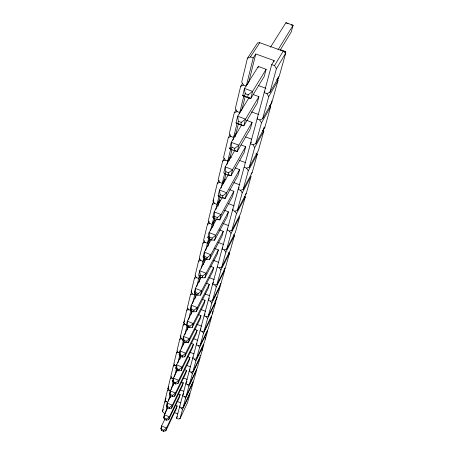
<?xml version="1.0" encoding="UTF-8"?>
<svg xmlns="http://www.w3.org/2000/svg" width="454" height="454" viewBox="0 0 454 454"><rect width="100%" height="100%" fill="white"/><g stroke="black" fill="none" stroke-linecap="round" stroke-linejoin="round"><path stroke-width="0.68" d="M164.808 413.316L163.69 412.845L162.401 411.358L164.654 401.989L165.568 400.144M167.537 402.216L166.397 401.733L165.086 400.201L167.435 390.451L168.36 388.601M170.381 390.661L169.211 390.173L167.884 388.596L170.324 378.449L171.266 376.582M174.291 364.057L173.337 365.935L170.789 376.508L172.145 378.142L173.933 378.886M177.44 351.004L176.481 352.889L173.825 363.915L175.204 365.601L176.419 366.1M181.015 336.84L179.761 339.269L176.986 350.783L178.394 352.52L179.636 353.03M182.99 339.388L181.719 338.866L180.289 337.072L183.183 325.041L184.137 323.208M186.498 325.126L185.198 324.599L183.739 322.743L186.77 310.161L187.735 308.323M191.826 292.126L190.521 294.584L187.349 307.755L188.836 309.679L190.833 310.485L188.489 319.974M195.322 293.67L194.687 294.879L192.638 294.056L191.128 292.064L194.448 278.262L195.776 275.799M199.919 258.666L198.574 261.129L195.089 275.618L196.633 277.683L198.727 278.518L200.015 276.1M204.266 240.677L202.91 243.14L199.244 258.36L200.821 260.505L202.972 261.351L204.601 258.326M209.186 221.143L207.467 224.219L203.608 240.223L205.219 242.453L207.427 243.321L209.737 239.076L211.638 239.82M213.658 201.843L212.262 204.289L208.204 221.149L209.844 223.47L212.109 224.35L214.458 220.116L215.758 220.621M220.701 200.64L219.424 200.152L217.046 204.374L214.719 203.477L213.039 201.054L217.324 183.28L219.089 180.232M224.458 158.06L222.67 161.085L218.147 179.863L219.861 182.389L222.25 183.303L224.662 179.097L225.978 179.597M230.133 134.617L228.322 137.613L223.538 157.476L225.286 160.114L227.749 161.045L230.189 156.868L231.489 157.362M236.142 109.789L234.309 112.745L229.242 133.794L231.029 136.552L233.566 137.5L236.035 133.363M242.521 83.451L240.665 86.356L235.286 108.693L237.119 111.588L239.729 112.552L242.232 108.466L245.262 96.276M264.869 91.458L264.183 92.627L266.895 93.62L269.903 92.361L279.199 76.351L285.748 53.033L283.234 51.126L259.756 42.716L257.566 42.931L247.419 58.299L241.698 82.055L243.577 85.085L246.272 86.073L253.224 57.913L255.784 53.975L274.159 60.598L273.79 61.96M175.323 405.144L177.134 405.904L176.396 408.696L165.818 430.801L163.525 431.3L161.675 430.511L160.898 428.712L161.573 425.954L164.944 419.014M178.286 393.783L180.136 394.554L179.37 397.454L168.65 419.723L166.323 420.194L164.433 419.394L163.627 417.601L164.331 414.729L167.747 407.743M181.373 381.956L183.257 382.739L182.457 385.758L171.601 408.186L169.234 408.623L167.305 407.811L166.47 406.029L167.203 403.039L170.88 395.57M184.585 369.635L186.515 370.43L185.68 373.58L174.671 396.155L172.27 396.558L170.301 395.735L169.433 393.964L170.199 390.843L174.234 382.705M187.57 356.645L189.903 357.604L189.034 360.885L177.883 383.607L175.443 383.971L173.422 383.131L172.526 381.377L173.326 378.12L177.418 369.931M191.65 343.485L193.444 344.217L192.536 347.645L181.231 370.504L178.751 370.822L176.685 369.965L175.755 368.234L176.589 364.829L181.055 355.959M198.506 314.622L201.003 315.626L200.01 319.372L188.399 342.469L185.834 342.685L183.671 341.8L182.661 340.12L183.581 336.391L188.682 326.432M206.661 283.279L209.277 284.323L208.193 288.432L196.264 311.705L193.608 311.802L191.338 310.882L190.243 309.27L191.248 305.173L196.826 294.515M210.701 266.333L213.721 267.531L212.58 271.838L200.492 295.174L197.785 295.196L195.458 294.26L194.318 292.694L195.373 288.386L201.201 277.377M224.52 210.344L228.441 211.853L227.113 216.864L214.543 240.234L211.683 239.99L209.158 239.003L207.847 237.612L209.084 232.579L216.513 219.117M229.605 189.664L233.872 191.299L232.476 196.582L219.742 219.889L216.83 219.543L214.237 218.539L212.858 217.216L214.169 211.899L222.034 197.876M235.217 167.935L239.61 169.603L238.134 175.182L225.241 198.387L222.273 197.921L219.6 196.894L218.158 195.668L219.537 190.039L228.203 174.869M253.236 94.568L258.899 96.645L257.146 103.279L243.787 125.849L236.018 122.96L237.675 116.23L249.132 97.502M242.742 95.612L244.502 88.445L258.337 66.477L266.129 69.303L264.268 76.351L250.767 98.563L242.742 95.612L250.767 98.563L252.594 91.407L266.129 69.303M165.369 413.554L167.146 406.37M168.445 401.098L169.955 394.98M171.294 389.572L173.275 381.553M174.421 376.905L176.379 368.994M177.877 362.916L179.92 354.665M181.271 349.194L183.291 341.011M184.801 334.893L186.98 326.074M192.507 303.698L195.021 293.517M196.707 286.701L199.408 275.771M201.275 268.218L203.959 257.344M205.611 250.665L208.761 237.902M210.605 230.45L213.755 217.693M215.729 209.703L219.061 196.213M221.075 188.058L224.753 173.184M226.915 164.416L230.74 148.935M232.902 140.19L237.062 123.34M239.394 113.903L243.923 95.578M161.675 430.511L161.573 425.954L166.516 428.048L165.818 430.801M164.433 419.394L164.7 418.321L164.331 414.729L169.382 416.857L168.65 419.723M167.305 407.811L167.583 406.693L167.203 403.039L172.361 405.201L171.601 408.186M170.301 395.735L170.591 394.566L170.199 390.843L175.471 393.045L174.671 396.155M173.422 383.131L173.723 381.91L173.326 378.12L178.711 380.361L177.883 383.607M176.685 369.965L177.003 368.693L176.589 364.829L182.099 367.11L181.231 370.504M194.698 329.246L197.138 330.24L196.19 333.821L184.738 356.804L182.213 357.071L180.102 356.203L180.431 354.869L180.005 350.936L184.409 342.259M183.671 341.8L184.018 340.404L183.581 336.391L189.352 338.752L188.399 342.469L187.275 342.004M202.49 299.311L205.043 300.338L204.011 304.259L192.241 327.453L189.624 327.612L187.411 326.71L187.774 325.246L187.32 321.154L192.496 311.155M191.338 310.882L191.719 309.344L191.248 305.173L197.314 307.613L196.264 311.705M195.458 294.26L195.861 292.648L195.373 288.386L201.593 290.878L200.492 295.174M214.663 248.434L218.38 249.893L217.188 254.422L204.936 277.797L202.178 277.74L199.788 276.787L200.214 275.09L199.709 270.743L206.275 258.491M219.469 229.877L223.283 231.364L222.023 236.12L209.612 259.506L206.808 259.365L204.351 258.394L204.794 256.606L204.272 252.163L211.263 239.298M209.158 239.003L209.629 237.119L209.084 232.579L215.826 235.212L228.441 211.853M214.237 218.539L214.731 216.541L214.169 211.899L221.098 214.583L233.872 191.299M219.6 196.894L220.122 194.789L219.537 190.039L226.677 192.774L239.61 169.603M241.153 144.974L245.676 146.67L244.116 152.567L231.063 175.624L228.033 175.028L225.28 173.978L225.837 171.743L225.229 166.89L234.707 150.626M246.601 120.355L252.095 122.393L250.443 128.641L237.232 151.488L231.307 149.672L231.898 147.3L231.262 142.329L241.573 125.037M237.714 123.846L238.339 121.32L237.675 116.23L245.506 119.135L258.899 96.645M244.53 96.35L245.2 93.66L244.502 88.445L252.594 91.407L248.236 94.772L247.561 97.462M167.503 408.867L167.827 407.561M170.278 397.715L170.783 395.672M173.32 385.48L173.984 382.801M176.64 372.127L177.298 369.488M179.756 359.602L180.573 356.328M183.382 345.029L184.233 341.612M187.116 330.03L187.956 326.63M190.998 314.412L191.843 311.018M194.879 298.8L195.895 294.725M198.943 282.467L200.305 277.008M203.375 264.665L204.913 258.485M207.909 246.426L209.737 239.076M212.603 227.567L214.787 218.783M217.931 206.139L220.269 196.752M223.476 183.853L225.831 174.381M229.349 160.239L232.028 149.48M235.2 136.722L238.378 123.942M255.784 53.975L248.803 82.055L246.993 84.926M163.525 431.3L163.786 430.267L166.516 428.048L177.134 405.904M166.323 420.194L166.595 419.121L169.382 416.857L180.136 394.554M169.234 408.623L169.518 407.505L172.361 405.201L183.257 382.739M172.27 396.558L172.565 395.394L175.471 393.045L186.515 370.43M175.443 383.971L175.749 382.75L178.711 380.361L189.903 357.604M178.751 370.822L179.069 369.55L182.099 367.11L193.444 344.217M182.213 357.071L182.548 355.743L185.646 353.252L197.138 330.24M185.834 342.685L186.185 341.289L189.352 338.752L201.003 315.626M189.624 327.612L189.993 326.148L193.239 323.554L205.043 300.338M193.608 311.802L193.994 310.264L197.314 307.613L209.277 284.323M197.785 295.196L198.194 293.585L201.593 290.878L213.721 267.531M202.178 277.74L202.609 276.043L206.093 273.274L218.38 249.893M206.808 259.365L207.257 257.577L210.832 254.745L223.283 231.364M211.683 239.99L212.154 238.106L215.826 235.212L214.543 240.234M216.83 219.543L217.33 217.551L221.098 214.583L219.742 219.889L218.561 219.43M222.273 197.921L222.801 195.816L226.677 192.774L225.241 198.387L223.413 197.689M228.033 175.028L228.595 172.792L232.584 169.683L245.676 146.67M234.151 150.745L234.746 148.373L238.849 145.178L252.095 122.393M240.643 124.935L241.278 122.415L245.506 119.135L243.787 125.849L236.018 122.96M258.008 67.765L258.337 66.477M184.738 356.804L185.646 353.252L180.005 350.936L179.131 354.495L180.102 356.203M192.241 327.453L193.239 323.554L187.32 321.154L186.361 325.064L187.411 326.71M204.936 277.797L206.093 273.274L199.709 270.743L198.597 275.272L199.788 276.787M209.612 259.506L210.832 254.745L204.272 252.163L203.103 256.936L204.351 258.394M179.954 418.753L182.508 409.48L190.124 393.329L187.491 402.692L179.954 418.753L178.218 418.974L176.527 418.259L271.73 64.593L274.159 60.598M182.996 407.715L185.652 398.067L193.359 381.808L190.623 391.541L182.996 407.715L181.22 407.953L179.495 407.232L180.051 406.063M186.163 396.229L188.932 386.184L196.73 369.817L193.881 379.947L186.163 396.229L184.341 396.495L182.587 395.763L183.711 393.408M189.46 384.266L192.343 373.795L200.237 357.338L197.274 367.888L189.46 384.266L187.598 384.561L185.799 383.817M192.893 371.798L195.901 360.879L203.891 344.325L200.804 355.323L192.893 371.798L190.986 372.127L189.153 371.366L190.016 369.579M196.48 358.796L199.618 347.395L207.705 330.756L204.482 342.225L196.48 358.796L194.522 359.154L192.649 358.382L193.234 357.185M200.22 345.216L203.5 333.304L211.683 316.591L208.318 328.565L200.22 345.216L198.211 345.608L196.298 344.824L196.888 343.621M201.008 328.844L200.106 330.66L202.07 331.46L204.13 331.028L207.563 318.566L215.843 301.791L214.816 301.49M208.221 316.183L211.814 303.136L220.196 286.309L216.518 299.396L208.221 316.183L206.105 316.654L204.096 315.842L205.009 314.02M212.506 300.639L216.274 286.956L224.753 270.096L220.899 283.801L212.506 300.639L210.333 301.155L208.273 300.327L209.198 298.499M213.584 282.235L212.654 284.068L214.759 284.908L216.995 284.34L220.95 269.988L229.531 253.099L228.447 252.696M217.245 266.997L219.407 267.854L221.711 267.236L225.865 252.152L234.542 235.263L233.441 234.82M226.659 249.263L231.035 233.396L239.808 216.524L235.354 232.374L226.659 249.263L224.287 249.938L222.074 249.07L222.71 247.844M227.794 228.981L227.148 230.206L229.429 231.092L231.875 230.354L236.477 213.641L245.347 196.815L244.212 196.27M237.363 210.435L242.22 192.802L251.181 176.05L246.244 193.614L237.363 210.435L234.837 211.235L232.499 210.333L233.152 209.112M239.133 187.553L238.14 189.375L240.546 190.294L243.157 189.414L248.287 170.789L257.339 154.144L256.164 153.492M244.099 167.231L246.579 168.167L249.274 167.208L254.705 147.505L263.842 131.007L262.645 130.287M251.42 142.011L250.404 143.804L252.957 144.764L255.75 143.714L261.504 122.824L270.72 106.525L269.262 105.578M257.77 117.796L257.089 118.982L259.716 119.952L262.611 118.806L268.723 96.634L278.013 80.579L276.526 79.535M269.903 92.361L276.401 68.775L285.748 53.033M201.865 350.471L202.365 348.689M205.055 339.115L205.571 337.265M212.16 313.788L212.909 311.115M216.904 296.876L215.309 301.598M219.855 286.355L220.701 283.336M224.123 271.134L225.002 267.991L224.055 269.88M228.583 255.233L229.321 252.606M264.546 127.046L262.832 130.735M270.425 106.094L271.861 100.97M277.547 80.71L278.682 76.658M285.333 52.953L285.691 51.665L280.89 49.946M215.843 301.791L212.33 314.304L204.13 331.028M229.531 253.099L225.49 267.468L216.995 284.34M234.542 235.263L230.303 250.347L221.711 267.236M245.347 196.815L240.66 213.488L231.875 230.354M243.157 189.414L252.129 172.679L257.339 154.144L256.022 153.651M255.75 143.714L264.898 127.239L270.72 106.525M278.013 80.579L271.838 102.536L262.611 118.806M176.527 418.259L177.349 416.522M186.083 383.221L186.94 381.445M160.898 428.712L161.505 427.452M163.627 417.601L164.246 416.335M162.401 411.358L163.338 409.451M166.47 406.029L167.384 404.168M169.433 393.964L170.051 392.716M165.086 400.201L165.999 398.357M172.526 381.377L173.15 380.123M167.884 388.596L168.809 386.74M175.755 368.234L176.39 366.968M180.073 352.639L179.131 354.495L180.295 354.977M182.661 340.12L183.297 338.877M180.289 337.072L180.919 335.852M190.243 309.27L190.896 308.022M183.739 322.743L184.693 320.91M194.318 292.694L194.959 291.474M191.128 292.064L191.781 290.838M203.767 255.71L203.103 256.936L204.118 257.339M249.274 167.208L258.337 150.586L263.842 131.007L262.52 130.514M207.847 237.612L208.522 236.386M212.858 217.216L213.545 215.996M213.039 201.054L213.743 199.834M277.258 79.109L278.325 77.271M230.416 147.459L229.707 148.657L231.307 149.672M284.976 52.868L285.691 51.665L283.92 51.279M276.401 68.775L274.534 65.609L283.234 51.126M280.18 50.173L291.196 32.047L293.102 25.248L285.912 22.7L270.493 47.171M278.024 49.872L293.102 25.248L291.235 25.004M247.419 58.299L250.443 56.909L259.756 42.716M263.746 128.017L264.898 127.239M251.045 173.405L252.129 172.679M245.188 194.323L246.244 193.614M199.805 355.97L200.804 355.323M240.665 86.356L243.577 85.085M234.309 112.745L237.119 111.588M228.322 137.613L231.029 136.552M222.67 161.085L225.286 160.114M217.324 183.28L219.861 182.389M212.262 204.289L214.719 203.477M207.467 224.219L209.844 223.47M202.91 243.14L205.219 242.453M198.574 261.129L200.821 260.505M194.448 278.262L196.633 277.683M190.521 294.584L192.638 294.056M186.77 310.161L188.836 309.679M183.183 325.041L185.198 324.599M179.761 339.269L181.719 338.866M176.481 352.889L178.394 352.52M173.337 365.935L175.204 365.601M170.324 378.449L172.145 378.142M167.435 390.451L169.211 390.173M164.654 401.989L166.397 401.733M250.443 56.909L253.224 57.913M271.73 64.593L274.534 65.609M258.684 85.658L265.93 88.309M245.2 93.66L248.236 94.772M251.516 111.9L258.814 114.595M238.339 121.32L241.278 122.415M245.688 136.972L251.482 139.134M231.898 147.3L234.746 148.373M231.466 149.321L229.707 148.657L231.262 142.329L238.849 145.178L237.232 151.488L234.644 150.518M239.286 160.307L245.79 162.759M225.837 171.743L228.595 172.792M229.179 174.909L231.063 175.624L232.584 169.683L225.229 166.89L223.76 172.849L225.28 173.978M233.872 182.61L239.797 184.869M220.122 194.789L222.801 195.816M218.158 195.668L219.265 196.088M228.385 203.596L234.145 205.815M214.731 216.541L217.33 217.551M222.908 223.396L228.759 225.672M209.629 237.119L212.154 238.106M217.971 242.305L223.669 244.536M204.794 256.606L207.257 257.577M213.641 260.426L218.805 262.463M209.163 277.536L214.203 279.539M200.214 275.09L202.609 276.043M205.276 293.999L209.782 295.804M195.861 292.648L198.194 293.585M201.196 309.566L205.594 311.336M191.719 309.344L193.994 310.264M197.047 324.332L201.565 326.165M187.774 325.246L189.993 326.148M193.325 338.553L197.74 340.352M184.018 340.404L186.185 341.289M190.152 352.327L194.045 353.921M180.431 354.869L182.548 355.743M186.725 365.362L190.538 366.934M177.003 368.693L179.069 369.55M183.444 377.864L187.173 379.413M173.723 381.91L175.749 382.75M180.056 389.77L183.91 391.376M170.591 394.566L172.565 395.394M177.032 401.296L180.811 402.88M167.583 406.693L169.518 407.505M174.529 412.55L177.798 413.923M164.7 418.321L166.595 419.121M161.93 429.484L163.786 430.267M285.912 22.7L288.023 23.784M181.22 407.953L182.508 409.48M184.341 396.495L185.652 398.067M187.598 384.561L188.932 386.184M190.986 372.127L192.343 373.795M194.522 359.154L195.901 360.879M198.211 345.608L199.618 347.395M202.07 331.46L203.5 333.304M206.105 316.654L207.563 318.566M210.333 301.155L211.814 303.136M214.759 284.908L216.274 286.956M219.407 267.854L220.95 269.988M224.287 249.938L225.865 252.152M229.429 231.092L231.035 233.396M234.837 211.235L236.477 213.641M240.546 190.294L242.22 192.802M246.579 168.167L248.287 170.789M252.957 144.764L254.705 147.505M259.716 119.952L261.504 122.824M266.895 93.62L268.723 96.634"/></g></svg>
